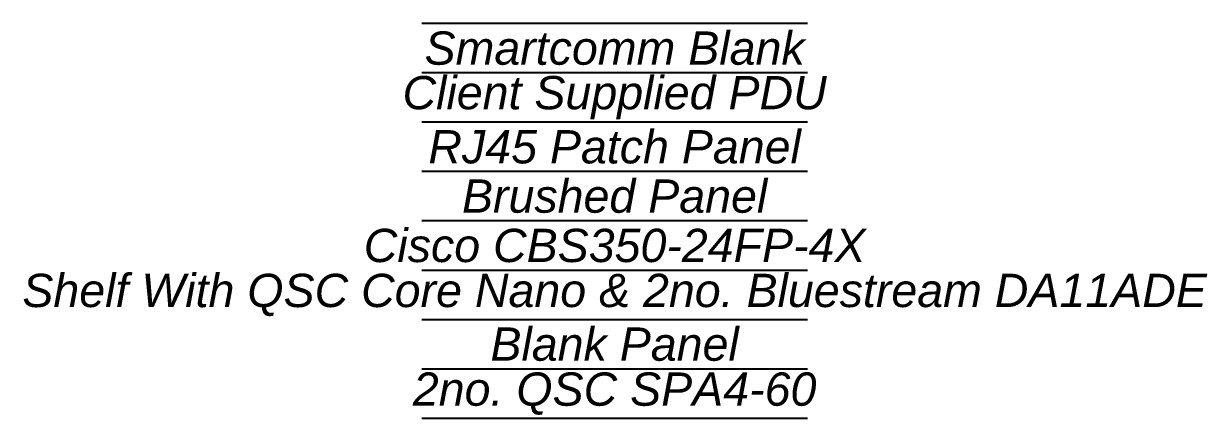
# Model space of a CAD drawing. Header units: millimetres. Extents: x -71336 to -33468, y -26189 to 22712.
# Drawn here: x -35491 to -34425, y -20247 to -19891 of the extents above; entities that cross this region are included whole.
import ezdxf

# ---------------------------------------------------------------- set-up
doc = ezdxf.new("R2010")
doc.units = ezdxf.units.MM
doc.layers.add('SC - Text', color=7, linetype='Continuous')
doc.layers.add('SC - TITLE_BLOCK', color=7, linetype='Continuous')
doc.styles.get("Standard").update_dxf_attribs({"font": 'arial.ttf', "height": 35})

msp = doc.modelspace()

# ---------------------------------------------------------------- linework, layer by layer
at = {"layer": 'SC - TITLE_BLOCK'}
for p, q in [((-34784.902, -19890.997), (-35132.206, -19890.997)), ((-34784.902, -19935.447), (-35132.206, -19935.447)), ((-34784.902, -19979.897), (-35132.206, -19979.897)), ((-34784.902, -20024.347), (-35132.206, -20024.347)), ((-34784.902, -20068.797), (-35132.206, -20068.797)), ((-34784.902, -20113.247), (-35132.206, -20113.247)), ((-34784.902, -20157.697), (-35132.206, -20157.697)), ((-34784.902, -20202.147), (-35132.206, -20202.147)), ((-34784.902, -20246.597), (-35132.206, -20246.597))]:
    msp.add_line(p, q, dxfattribs=at)

# ---------------------------------------------------------------- texts
at = {"layer": 'SC - Text', "char_height": 30, "attachment_point": 5}
for s, insert, width in [('\\pxqc;{\\f@Arial Unicode MS|b0|i1|c0|p34;Smartcomm Blank}', (-34958.554, -19913.222), 641.95739), ('\\pxqc;{\\f@Arial Unicode MS|b0|i1|c0|p34;Client Supplied PDU}', (-34958.554, -19957.672), 641.95739), ('{\\f@Arial Unicode MS|b0|i1|c0|p34;RJ45 Patch Panel}', (-34958.554, -20002.122), 641.95739), ('\\pxqc;{\\f@Arial Unicode MS|b0|i1|c0|p34;Brushed Panel}', (-34958.554, -20046.572), 641.95739), ('{\\f@Arial Unicode MS|b0|i1|c0|p34;Cisco CBS350-24FP-4X}', (-34958.554, -20091.022), 641.95739), ('\\pxqc;{\\f@Arial Unicode MS|b0|i1|c0|p34;Shelf With QSC Core Nano & 2no. Bluestream DA11ADE}', (-34958.554, -20135.472), 1760.95207), ('\\pxqc;{\\f@Arial Unicode MS|b0|i1|c0|p34;Blank Panel}', (-34958.554, -20179.922), 641.95739), ('\\pxqc;{\\f@Arial Unicode MS|b0|i1|c0|p34;2no. QSC SPA4-60}', (-34958.554, -20224.372), 753.63576)]:
    msp.add_mtext(s, dxfattribs=dict(at, insert=insert, width=width))

doc.saveas('drawing.dxf')
